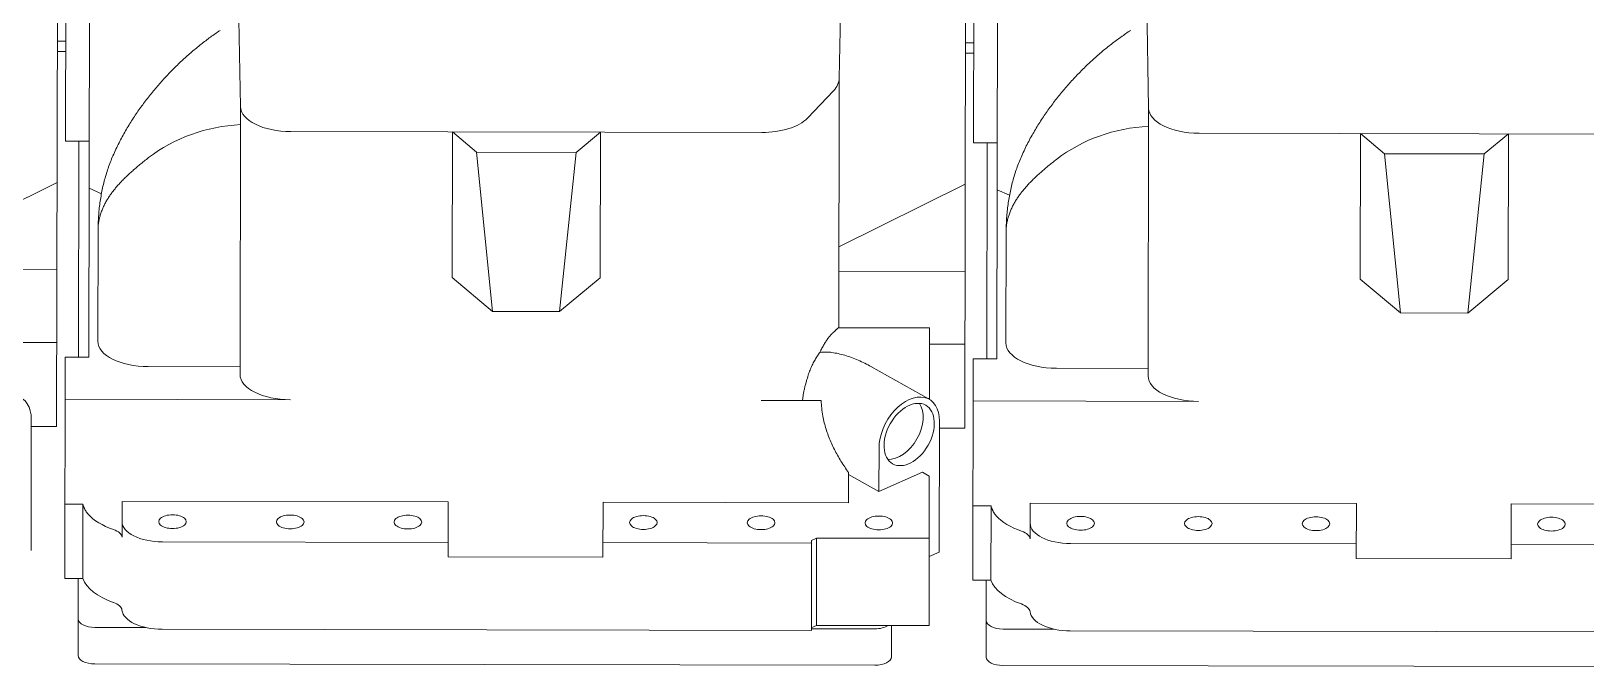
# Model space of a CAD drawing. Extents: x 766778 to 845620, y 133762 to 209800.
# Drawn here: x 784754.1 to 785216.4, y 190783.1 to 190972.1 of the extents above; entities that cross this region are included whole.
import ezdxf

# ---------------------------------------------------------------- set-up
doc = ezdxf.new("R2010")
doc.units = 0
doc.header["$MEASUREMENT"] = 0
doc.layers.get('0').update_dxf_attribs({"color": 1, "linetype": 'CONTINUOUS'})
doc.layers.add('LA-4748_SHOWN', color=2, linetype='CONTINUOUS', lineweight=53)

# ---------------------------------------------------------------- blocks, each defined once
blk = doc.blocks.new('ENGINE')
at = {"layer": 'LA-4748_SHOWN', "color": 252, "lineweight": 5}
for p, q in [((943715.11, 205636.56), (943715.78, 205763.76)), ((943985.11, 205635.14), (943985.78, 205762.35)), ((943721.78, 205572.33), (943722.76, 205759.5)), ((943991.77, 205570.91), (943992.76, 205758.08)), ((943712.17, 205551.74), (943713.22, 205752.3)), ((943982.16, 205550.32), (943983.22, 205750.88)), ((943945.21, 205654.49), (943946, 205685.4)), ((943767.17, 205646.69), (943766.71, 205677.61)), ((944037.17, 205645.27), (944036.7, 205676.19)), ((943758.3, 205667.36), (943757.94, 205667.11)), ((943758.65, 205667.62), (943758.3, 205667.36)), ((943759.01, 205667.88), (943758.65, 205667.62)), ((943759.37, 205668.13), (943759.01, 205667.88)), ((943759.73, 205668.38), (943759.37, 205668.13)), ((943760.09, 205668.63), (943759.73, 205668.38)), ((943760.45, 205668.88), (943760.09, 205668.63)), ((943760.81, 205669.12), (943760.45, 205668.88)), ((943761.18, 205669.37), (943760.81, 205669.12)), ((944030.45, 205667.46), (944030.09, 205667.21)), ((944030.81, 205667.7), (944030.45, 205667.46)), ((944031.18, 205667.95), (944030.81, 205667.7)), ((944031.54, 205668.19), (944031.18, 205667.95)), ((944031.91, 205668.43), (944031.54, 205668.19)), ((943715.25, 205663.25), (943712.75, 205663.26)), ((943715.27, 205666.3), (943712.77, 205666.31)), ((943752.41, 205662.71), (943752.07, 205662.42)), ((943752.74, 205663), (943752.41, 205662.71)), ((943753.08, 205663.29), (943752.74, 205663)), ((943753.42, 205663.57), (943753.08, 205663.29)), ((943753.76, 205663.85), (943753.42, 205663.57)), ((943754.11, 205664.14), (943753.76, 205663.85)), ((943754.45, 205664.41), (943754.11, 205664.14)), ((943754.79, 205664.69), (943754.45, 205664.41)), ((943755.14, 205664.97), (943754.79, 205664.69)), ((943755.49, 205665.24), (943755.14, 205664.97)), ((943755.83, 205665.51), (943755.49, 205665.24)), ((943756.18, 205665.78), (943755.83, 205665.51)), ((943756.53, 205666.05), (943756.18, 205665.78)), ((943756.88, 205666.32), (943756.53, 205666.05)), ((943757.24, 205666.58), (943756.88, 205666.32)), ((943757.59, 205666.84), (943757.24, 205666.58)), ((943757.94, 205667.11), (943757.59, 205666.84)), ((943985.27, 205664.88), (943982.77, 205664.89)), ((944024.1, 205662.72), (944023.76, 205662.43)), ((944024.45, 205662.99), (944024.1, 205662.72)), ((944024.79, 205663.27), (944024.45, 205662.99)), ((944025.14, 205663.55), (944024.79, 205663.27)), ((944025.48, 205663.82), (944025.14, 205663.55)), ((944025.83, 205664.09), (944025.48, 205663.82)), ((944026.18, 205664.36), (944025.83, 205664.09)), ((944026.53, 205664.63), (944026.18, 205664.36)), ((944026.88, 205664.9), (944026.53, 205664.63)), ((944027.23, 205665.16), (944026.88, 205664.9)), ((944027.58, 205665.42), (944027.23, 205665.16)), ((944027.94, 205665.69), (944027.58, 205665.42)), ((944028.29, 205665.94), (944027.94, 205665.69)), ((944028.65, 205666.2), (944028.29, 205665.94)), ((944029.01, 205666.46), (944028.65, 205666.2)), ((944029.37, 205666.71), (944029.01, 205666.46)), ((944029.73, 205666.96), (944029.37, 205666.71)), ((944030.09, 205667.21), (944029.73, 205666.96)), ((943747.47, 205658.16), (943747.15, 205657.84)), ((943747.79, 205658.48), (943747.47, 205658.16)), ((943748.11, 205658.79), (943747.79, 205658.48)), ((943748.44, 205659.11), (943748.11, 205658.79)), ((943748.76, 205659.42), (943748.44, 205659.11)), ((943749.09, 205659.73), (943748.76, 205659.42)), ((943749.41, 205660.03), (943749.09, 205659.73)), ((943749.74, 205660.34), (943749.41, 205660.03)), ((943750.07, 205660.64), (943749.74, 205660.34)), ((943750.4, 205660.94), (943750.07, 205660.64)), ((943750.73, 205661.24), (943750.4, 205660.94)), ((943751.07, 205661.54), (943750.73, 205661.24)), ((943751.4, 205661.84), (943751.07, 205661.54)), ((943751.73, 205662.13), (943751.4, 205661.84)), ((943752.07, 205662.42), (943751.73, 205662.13)), ((943985.25, 205661.83), (943982.75, 205661.84)), ((944019.08, 205658.31), (944018.76, 205658)), ((944019.41, 205658.61), (944019.08, 205658.31)), ((944019.74, 205658.92), (944019.41, 205658.61)), ((944020.07, 205659.22), (944019.74, 205658.92)), ((944020.4, 205659.52), (944020.07, 205659.22)), ((944020.73, 205659.82), (944020.4, 205659.52)), ((944021.06, 205660.12), (944020.73, 205659.82)), ((944021.4, 205660.42), (944021.06, 205660.12)), ((944021.73, 205660.71), (944021.4, 205660.42)), ((944022.07, 205661), (944021.73, 205660.71)), ((944022.4, 205661.29), (944022.07, 205661)), ((944022.74, 205661.58), (944022.4, 205661.29)), ((944023.08, 205661.87), (944022.74, 205661.58)), ((944023.42, 205662.15), (944023.08, 205661.87)), ((944023.76, 205662.43), (944023.42, 205662.15)), ((943743.09, 205653.53), (943742.78, 205653.18)), ((943743.39, 205653.87), (943743.09, 205653.53)), ((943743.7, 205654.21), (943743.39, 205653.87)), ((943744.01, 205654.55), (943743.7, 205654.21)), ((943744.31, 205654.89), (943744.01, 205654.55)), ((943744.62, 205655.23), (943744.31, 205654.89)), ((943744.94, 205655.56), (943744.62, 205655.23)), ((943745.25, 205655.89), (943744.94, 205655.56)), ((943745.56, 205656.22), (943745.25, 205655.89)), ((943745.88, 205656.55), (943745.56, 205656.22)), ((943746.19, 205656.88), (943745.88, 205656.55)), ((943746.51, 205657.2), (943746.19, 205656.88)), ((943746.83, 205657.52), (943746.51, 205657.2)), ((943747.15, 205657.84), (943746.83, 205657.52)), ((943944.82, 205580.33), (943945.21, 205654.53)), ((944014.31, 205653.47), (944014, 205653.13)), ((944014.62, 205653.81), (944014.31, 205653.47)), ((944014.93, 205654.14), (944014.62, 205653.81)), ((944015.25, 205654.47), (944014.93, 205654.14)), ((944015.56, 205654.8), (944015.25, 205654.47)), ((944015.87, 205655.13), (944015.56, 205654.8)), ((944016.19, 205655.46), (944015.87, 205655.13)), ((944016.51, 205655.78), (944016.19, 205655.46)), ((944016.82, 205656.1), (944016.51, 205655.78)), ((944017.14, 205656.42), (944016.82, 205656.1)), ((944017.46, 205656.74), (944017.14, 205656.42)), ((944017.79, 205657.06), (944017.46, 205656.74)), ((944018.11, 205657.37), (944017.79, 205657.06)), ((944018.43, 205657.69), (944018.11, 205657.37)), ((944018.76, 205658), (944018.43, 205657.69)), ((943739.23, 205648.86), (943738.94, 205648.49)), ((943739.52, 205649.23), (943739.23, 205648.86)), ((943739.81, 205649.6), (943739.52, 205649.23)), ((943740.1, 205649.97), (943739.81, 205649.6)), ((943740.39, 205650.34), (943740.1, 205649.97)), ((943740.69, 205650.7), (943740.39, 205650.34)), ((943740.98, 205651.06), (943740.69, 205650.7)), ((943741.28, 205651.42), (943740.98, 205651.06)), ((943741.58, 205651.78), (943741.28, 205651.42)), ((943741.88, 205652.13), (943741.58, 205651.78)), ((943742.18, 205652.48), (943741.88, 205652.13)), ((943742.48, 205652.83), (943742.18, 205652.48)), ((943742.78, 205653.18), (943742.48, 205652.83)), ((943943.45, 205650.72), (943935.7, 205642.66)), ((944010.39, 205648.92), (944010.09, 205648.55)), ((944010.68, 205649.28), (944010.39, 205648.92)), ((944010.98, 205649.64), (944010.68, 205649.28)), ((944011.27, 205650), (944010.98, 205649.64)), ((944011.57, 205650.36), (944011.27, 205650)), ((944011.87, 205650.71), (944011.57, 205650.36)), ((944012.17, 205651.06), (944011.87, 205650.71)), ((944012.47, 205651.41), (944012.17, 205651.06)), ((944012.78, 205651.76), (944012.47, 205651.41)), ((944013.08, 205652.11), (944012.78, 205651.76)), ((944013.39, 205652.45), (944013.08, 205652.11)), ((944013.69, 205652.79), (944013.39, 205652.45)), ((944014, 205653.13), (944013.69, 205652.79)), ((943735.86, 205644.22), (943735.59, 205643.82)), ((943736.13, 205644.62), (943735.86, 205644.22)), ((943736.41, 205645.02), (943736.13, 205644.62)), ((943736.68, 205645.41), (943736.41, 205645.02)), ((943736.96, 205645.81), (943736.68, 205645.41)), ((943737.24, 205646.2), (943736.96, 205645.81)), ((943737.52, 205646.58), (943737.24, 205646.2)), ((943737.8, 205646.97), (943737.52, 205646.58)), ((943738.08, 205647.35), (943737.8, 205646.97)), ((943738.37, 205647.73), (943738.08, 205647.35)), ((943738.65, 205648.11), (943738.37, 205647.73)), ((943738.94, 205648.49), (943738.65, 205648.11)), ((943767.17, 205646.73), (943766.75, 205567.09)), ((944006.96, 205644.39), (944006.68, 205643.99)), ((944007.24, 205644.78), (944006.96, 205644.39)), ((944007.52, 205645.16), (944007.24, 205644.78)), ((944007.8, 205645.55), (944007.52, 205645.16)), ((944008.08, 205645.93), (944007.8, 205645.55)), ((944008.36, 205646.31), (944008.08, 205645.93)), ((944008.65, 205646.69), (944008.36, 205646.31)), ((944008.94, 205647.07), (944008.65, 205646.69)), ((944009.22, 205647.44), (944008.94, 205647.07)), ((944009.51, 205647.81), (944009.22, 205647.44)), ((944009.8, 205648.18), (944009.51, 205647.81)), ((944010.09, 205648.55), (944009.8, 205648.18)), ((944037.16, 205645.31), (944036.75, 205565.67)), ((943732.97, 205639.63), (943732.72, 205639.2)), ((943733.22, 205640.07), (943732.97, 205639.63)), ((943733.48, 205640.49), (943733.22, 205640.07)), ((943733.74, 205640.92), (943733.48, 205640.49)), ((943734, 205641.34), (943733.74, 205640.92)), ((943734.26, 205641.76), (943734, 205641.34)), ((943734.52, 205642.18), (943734.26, 205641.76)), ((943734.79, 205642.59), (943734.52, 205642.18)), ((943735.05, 205643), (943734.79, 205642.59)), ((943735.32, 205643.41), (943735.05, 205643)), ((943735.59, 205643.82), (943735.32, 205643.41)), ((944003.99, 205639.92), (944003.73, 205639.5)), ((944004.26, 205640.34), (944003.99, 205639.92)), ((944004.52, 205640.76), (944004.26, 205640.34)), ((944004.78, 205641.17), (944004.52, 205640.76)), ((944005.05, 205641.58), (944004.78, 205641.17)), ((944005.32, 205641.99), (944005.05, 205641.58)), ((944005.59, 205642.4), (944005.32, 205641.99)), ((944005.86, 205642.8), (944005.59, 205642.4)), ((944006.13, 205643.2), (944005.86, 205642.8)), ((944006.4, 205643.6), (944006.13, 205643.2)), ((944006.68, 205643.99), (944006.4, 205643.6)), ((943715.11, 205636.56), (943722.11, 205636.53)), ((943718.78, 205572.35), (943719.11, 205636.54)), ((943730.55, 205635.12), (943730.31, 205634.64)), ((943730.78, 205635.59), (943730.55, 205635.12)), ((943731.01, 205636.05), (943730.78, 205635.59)), ((943731.25, 205636.51), (943731.01, 205636.05)), ((943731.49, 205636.97), (943731.25, 205636.51)), ((943731.73, 205637.42), (943731.49, 205636.97)), ((943731.98, 205637.87), (943731.73, 205637.42)), ((943732.22, 205638.32), (943731.98, 205637.87)), ((943732.47, 205638.76), (943732.22, 205638.32)), ((943732.72, 205639.2), (943732.47, 205638.76)), ((943782.13, 205639.19), (943922.13, 205638.45)), ((943830.13, 205638.93), (943829.9, 205595.63)), ((943837.3, 205632.9), (943830.13, 205638.93)), ((943866.9, 205632.74), (943874.13, 205638.7)), ((943874.13, 205638.7), (943873.9, 205595.4)), ((943985.11, 205635.14), (943992.11, 205635.11)), ((943988.77, 205570.92), (943989.11, 205635.12)), ((944001.25, 205635.09), (944001.01, 205634.63)), ((944001.49, 205635.55), (944001.25, 205635.09)), ((944001.73, 205636), (944001.49, 205635.55)), ((944001.97, 205636.45), (944001.73, 205636)), ((944002.22, 205636.9), (944001.97, 205636.45)), ((944002.47, 205637.34), (944002.22, 205636.9)), ((944002.72, 205637.78), (944002.47, 205637.34)), ((944002.97, 205638.21), (944002.72, 205637.78)), ((944003.22, 205638.65), (944002.97, 205638.21)), ((944003.48, 205639.07), (944003.22, 205638.65)), ((944003.73, 205639.5), (944003.48, 205639.07)), ((944052.13, 205637.77), (944192.12, 205637.03)), ((944100.12, 205637.51), (944099.9, 205594.21)), ((944107.29, 205631.48), (944100.12, 205637.51)), ((944136.89, 205631.32), (944144.12, 205637.28)), ((944144.12, 205637.28), (944143.9, 205593.98)), ((943728.25, 205629.89), (943728.43, 205630.36)), ((943728.43, 205630.36), (943728.61, 205630.83)), ((943728.61, 205630.83), (943728.8, 205631.3)), ((943728.8, 205631.3), (943729, 205631.76)), ((943729, 205631.76), (943729.2, 205632.22)), ((943729.42, 205632.71), (943729.2, 205632.22)), ((943729.64, 205633.2), (943729.42, 205632.71)), ((943729.86, 205633.69), (943729.64, 205633.2)), ((943730.09, 205634.17), (943729.86, 205633.69)), ((943730.31, 205634.64), (943730.09, 205634.17)), ((943738.15, 205630.33), (943737.83, 205630.07)), ((943738.48, 205630.59), (943738.15, 205630.33)), ((943738.8, 205630.84), (943738.48, 205630.59)), ((943739.13, 205631.1), (943738.8, 205630.84)), ((943739.47, 205631.36), (943739.13, 205631.1)), ((943739.8, 205631.61), (943739.47, 205631.36)), ((943866.9, 205632.74), (943837.3, 205632.9)), ((943841.85, 205585.57), (943837.3, 205632.9)), ((943861.85, 205585.47), (943866.9, 205632.74)), ((943998.8, 205629.88), (943998.99, 205630.34)), ((943998.99, 205630.34), (943999.19, 205630.8)), ((943999.41, 205631.29), (943999.19, 205630.8)), ((943999.63, 205631.78), (943999.41, 205631.29)), ((943999.86, 205632.27), (943999.63, 205631.78)), ((944000.08, 205632.75), (943999.86, 205632.27)), ((944000.31, 205633.22), (944000.08, 205632.75)), ((944000.54, 205633.7), (944000.31, 205633.22)), ((944000.77, 205634.17), (944000.54, 205633.7)), ((944001.01, 205634.63), (944000.77, 205634.17)), ((944136.89, 205631.32), (944107.29, 205631.48)), ((944111.84, 205584.15), (944107.29, 205631.48)), ((944131.84, 205584.05), (944136.89, 205631.32)), ((943726.83, 205625.59), (943726.97, 205626.08)), ((943726.97, 205626.08), (943727.11, 205626.56)), ((943727.11, 205626.56), (943727.26, 205627.04)), ((943727.26, 205627.04), (943727.42, 205627.52)), ((943727.42, 205627.52), (943727.57, 205628)), ((943727.57, 205628), (943727.73, 205628.47)), ((943727.73, 205628.47), (943727.9, 205628.95)), ((943727.9, 205628.95), (943728.07, 205629.42)), ((943728.07, 205629.42), (943728.25, 205629.89)), ((943732.83, 205625.71), (943732.58, 205625.46)), ((943733.09, 205625.96), (943732.83, 205625.71)), ((943733.35, 205626.21), (943733.09, 205625.96)), ((943733.62, 205626.46), (943733.35, 205626.21)), ((943733.89, 205626.72), (943733.62, 205626.46)), ((943734.17, 205626.97), (943733.89, 205626.72)), ((943734.45, 205627.23), (943734.17, 205626.97)), ((943734.74, 205627.49), (943734.45, 205627.23)), ((943735.04, 205627.74), (943734.74, 205627.49)), ((943735.33, 205628), (943735.04, 205627.74)), ((943735.64, 205628.26), (943735.33, 205628)), ((943735.94, 205628.52), (943735.64, 205628.26)), ((943736.25, 205628.78), (943735.94, 205628.52)), ((943736.56, 205629.04), (943736.25, 205628.78)), ((943736.87, 205629.3), (943736.56, 205629.04)), ((943737.19, 205629.56), (943736.87, 205629.3)), ((943737.51, 205629.82), (943737.19, 205629.56)), ((943737.83, 205630.07), (943737.51, 205629.82)), ((943997.26, 205625.62), (943997.41, 205626.1)), ((943997.41, 205626.1), (943997.57, 205626.58)), ((943997.57, 205626.58), (943997.73, 205627.05)), ((943997.73, 205627.05), (943997.9, 205627.53)), ((943997.9, 205627.53), (943998.07, 205628)), ((943998.07, 205628), (943998.24, 205628.47)), ((943998.24, 205628.47), (943998.42, 205628.94)), ((943998.42, 205628.94), (943998.61, 205629.41)), ((943998.61, 205629.41), (943998.8, 205629.88)), ((944004.45, 205625.81), (944004.17, 205625.55)), ((944004.74, 205626.06), (944004.45, 205625.81)), ((944005.03, 205626.32), (944004.74, 205626.06)), ((944005.33, 205626.58), (944005.03, 205626.32)), ((944005.63, 205626.84), (944005.33, 205626.58)), ((944005.94, 205627.1), (944005.63, 205626.84)), ((944006.24, 205627.36), (944005.94, 205627.1)), ((944006.56, 205627.62), (944006.24, 205627.36)), ((944006.87, 205627.88), (944006.56, 205627.62)), ((944007.19, 205628.14), (944006.87, 205627.88)), ((944007.5, 205628.4), (944007.19, 205628.14)), ((944007.82, 205628.65), (944007.5, 205628.4)), ((944008.15, 205628.91), (944007.82, 205628.65)), ((944008.47, 205629.17), (944008.15, 205628.91)), ((944008.8, 205629.42), (944008.47, 205629.17)), ((944009.13, 205629.68), (944008.8, 205629.42)), ((944009.46, 205629.94), (944009.13, 205629.68)), ((944009.8, 205630.19), (944009.46, 205629.94)), ((943712.55, 205624.33), (943674.95, 205605.78)), ((943725.73, 205620.94), (943722.04, 205622.63)), ((943725.69, 205620.69), (943725.78, 205621.18)), ((943725.78, 205621.18), (943725.88, 205621.68)), ((943725.88, 205621.68), (943725.98, 205622.17)), ((943725.98, 205622.17), (943726.09, 205622.66)), ((943726.09, 205622.66), (943726.2, 205623.15)), ((943726.2, 205623.15), (943726.32, 205623.64)), ((943726.32, 205623.64), (943726.44, 205624.13)), ((943726.44, 205624.13), (943726.57, 205624.62)), ((943726.57, 205624.62), (943726.7, 205625.11)), ((943726.7, 205625.11), (943726.83, 205625.59)), ((943728.87, 205621.26), (943728.7, 205621.03)), ((943729.05, 205621.49), (943728.87, 205621.26)), ((943729.23, 205621.73), (943729.05, 205621.49)), ((943729.41, 205621.95), (943729.23, 205621.73)), ((943729.59, 205622.18), (943729.41, 205621.95)), ((943729.77, 205622.41), (943729.59, 205622.18)), ((943729.96, 205622.64), (943729.77, 205622.41)), ((943730.16, 205622.87), (943729.96, 205622.64)), ((943730.35, 205623.09), (943730.16, 205622.87)), ((943730.55, 205623.32), (943730.35, 205623.09)), ((943730.76, 205623.55), (943730.55, 205623.32)), ((943730.97, 205623.79), (943730.76, 205623.55)), ((943731.18, 205624.02), (943730.97, 205623.79)), ((943731.4, 205624.25), (943731.18, 205624.02)), ((943731.62, 205624.49), (943731.4, 205624.25)), ((943731.85, 205624.73), (943731.62, 205624.49)), ((943732.09, 205624.97), (943731.85, 205624.73)), ((943732.33, 205625.22), (943732.09, 205624.97)), ((943732.58, 205625.46), (943732.33, 205625.22)), ((943982.55, 205622.91), (943944.95, 205604.36)), ((943995.73, 205619.52), (943992.04, 205621.21)), ((943995.98, 205620.75), (943996.09, 205621.24)), ((943996.09, 205621.24), (943996.2, 205621.73)), ((943996.2, 205621.73), (943996.32, 205622.22)), ((943996.32, 205622.22), (943996.44, 205622.71)), ((943996.44, 205622.71), (943996.56, 205623.2)), ((943996.56, 205623.2), (943996.69, 205623.69)), ((943996.69, 205623.69), (943996.83, 205624.17)), ((943996.83, 205624.17), (943996.97, 205624.66)), ((943996.97, 205624.66), (943997.11, 205625.14)), ((943997.11, 205625.14), (943997.26, 205625.62)), ((943999.96, 205621.22), (943999.77, 205620.99)), ((944000.15, 205621.45), (943999.96, 205621.22)), ((944000.35, 205621.67), (944000.15, 205621.45)), ((944000.55, 205621.9), (944000.35, 205621.67)), ((944000.75, 205622.13), (944000.55, 205621.9)), ((944000.96, 205622.37), (944000.75, 205622.13)), ((944001.18, 205622.6), (944000.96, 205622.37)), ((944001.39, 205622.83), (944001.18, 205622.6)), ((944001.62, 205623.07), (944001.39, 205622.83)), ((944001.85, 205623.31), (944001.62, 205623.07)), ((944002.08, 205623.55), (944001.85, 205623.31)), ((944002.33, 205623.8), (944002.08, 205623.55)), ((944002.57, 205624.04), (944002.33, 205623.8)), ((944002.82, 205624.29), (944002.57, 205624.04)), ((944003.08, 205624.54), (944002.82, 205624.29)), ((944003.35, 205624.79), (944003.08, 205624.54)), ((944003.61, 205625.04), (944003.35, 205624.79)), ((944003.89, 205625.3), (944003.61, 205625.04)), ((944004.17, 205625.55), (944003.89, 205625.3)), ((943725.03, 205616.2), (943725.08, 205616.7)), ((943725.08, 205616.7), (943725.14, 205617.2)), ((943725.14, 205617.2), (943725.21, 205617.7)), ((943725.21, 205617.7), (943725.28, 205618.2)), ((943725.28, 205618.2), (943725.35, 205618.7)), ((943725.35, 205618.7), (943725.43, 205619.2)), ((943725.43, 205619.2), (943725.51, 205619.7)), ((943725.51, 205619.7), (943725.6, 205620.19)), ((943725.6, 205620.19), (943725.69, 205620.69)), ((943726.11, 205616.59), (943725.99, 205616.31)), ((943726.23, 205616.87), (943726.11, 205616.59)), ((943726.36, 205617.15), (943726.23, 205616.87)), ((943726.49, 205617.42), (943726.36, 205617.15)), ((943726.63, 205617.7), (943726.49, 205617.42)), ((943726.77, 205617.97), (943726.63, 205617.7)), ((943726.92, 205618.24), (943726.77, 205617.97)), ((943727.07, 205618.5), (943726.92, 205618.24)), ((943727.22, 205618.77), (943727.07, 205618.5)), ((943727.37, 205619.03), (943727.22, 205618.77)), ((943727.53, 205619.29), (943727.37, 205619.03)), ((943727.69, 205619.55), (943727.53, 205619.29)), ((943727.86, 205619.81), (943727.69, 205619.55)), ((943728.02, 205620.06), (943727.86, 205619.81)), ((943728.19, 205620.31), (943728.02, 205620.06)), ((943728.36, 205620.55), (943728.19, 205620.31)), ((943728.53, 205620.79), (943728.36, 205620.55)), ((943728.7, 205621.03), (943728.53, 205620.79)), ((943995.2, 205616.28), (943995.27, 205616.78)), ((943995.27, 205616.78), (943995.35, 205617.28)), ((943995.35, 205617.28), (943995.42, 205617.78)), ((943995.42, 205617.78), (943995.51, 205618.28)), ((943995.51, 205618.28), (943995.59, 205618.77)), ((943995.59, 205618.77), (943995.68, 205619.27)), ((943995.68, 205619.27), (943995.78, 205619.76)), ((943995.78, 205619.76), (943995.88, 205620.26)), ((943995.88, 205620.26), (943995.98, 205620.75)), ((943996.77, 205616.55), (943996.63, 205616.28)), ((943996.91, 205616.82), (943996.77, 205616.55)), ((943997.06, 205617.08), (943996.91, 205616.82)), ((943997.22, 205617.35), (943997.06, 205617.08)), ((943997.37, 205617.61), (943997.22, 205617.35)), ((943997.53, 205617.87), (943997.37, 205617.61)), ((943997.69, 205618.13), (943997.53, 205617.87)), ((943997.85, 205618.39), (943997.69, 205618.13)), ((943998.02, 205618.64), (943997.85, 205618.39)), ((943998.19, 205618.89), (943998.02, 205618.64)), ((943998.36, 205619.13), (943998.19, 205618.89)), ((943998.52, 205619.37), (943998.36, 205619.13)), ((943998.7, 205619.61), (943998.52, 205619.37)), ((943998.87, 205619.84), (943998.7, 205619.61)), ((943999.04, 205620.07), (943998.87, 205619.84)), ((943999.22, 205620.3), (943999.04, 205620.07)), ((943999.4, 205620.53), (943999.22, 205620.3)), ((943999.59, 205620.76), (943999.4, 205620.53)), ((943999.77, 205620.99), (943999.59, 205620.76)), ((943724.72, 205611.67), (943724.73, 205612.17)), ((943724.73, 205612.17), (943724.76, 205612.68)), ((943724.76, 205612.68), (943724.78, 205613.18)), ((943724.81, 205611.95), (943724.77, 205611.65)), ((943724.78, 205613.18), (943724.81, 205613.69)), ((943724.81, 205613.69), (943724.85, 205614.19)), ((943724.85, 205612.25), (943724.81, 205611.95)), ((943724.85, 205614.19), (943724.89, 205614.69)), ((943724.89, 205612.55), (943724.85, 205612.25)), ((943724.89, 205614.69), (943724.93, 205615.2)), ((943724.94, 205612.84), (943724.89, 205612.55)), ((943724.93, 205615.2), (943724.98, 205615.7)), ((943725, 205613.14), (943724.94, 205612.84)), ((943724.98, 205615.7), (943725.03, 205616.2)), ((943725.07, 205613.43), (943725, 205613.14)), ((943725.14, 205613.73), (943725.07, 205613.43)), ((943725.21, 205614.02), (943725.14, 205613.73)), ((943725.29, 205614.31), (943725.21, 205614.02)), ((943725.37, 205614.6), (943725.29, 205614.31)), ((943725.47, 205614.89), (943725.37, 205614.6)), ((943725.56, 205615.18), (943725.47, 205614.89)), ((943725.66, 205615.46), (943725.56, 205615.18)), ((943725.77, 205615.75), (943725.66, 205615.46)), ((943725.88, 205616.03), (943725.77, 205615.75)), ((943725.99, 205616.31), (943725.88, 205616.03)), ((943994.78, 205611.76), (943994.81, 205612.27)), ((943994.81, 205612.27), (943994.84, 205612.77)), ((943994.84, 205612.77), (943994.88, 205613.27)), ((943994.88, 205613.27), (943994.92, 205613.78)), ((943994.92, 205613.78), (943994.97, 205614.28)), ((943994.97, 205614.28), (943995.02, 205614.78)), ((943995.06, 205612.01), (943995, 205611.72)), ((943995.02, 205614.78), (943995.08, 205615.28)), ((943995.13, 205612.31), (943995.06, 205612.01)), ((943995.08, 205615.28), (943995.14, 205615.78)), ((943995.21, 205612.6), (943995.13, 205612.31)), ((943995.14, 205615.78), (943995.2, 205616.28)), ((943995.29, 205612.89), (943995.21, 205612.6)), ((943995.37, 205613.18), (943995.29, 205612.89)), ((943995.46, 205613.47), (943995.37, 205613.18)), ((943995.56, 205613.76), (943995.46, 205613.47)), ((943995.66, 205614.04), (943995.56, 205613.76)), ((943995.76, 205614.33), (943995.66, 205614.04)), ((943995.87, 205614.61), (943995.76, 205614.33)), ((943995.99, 205614.89), (943995.87, 205614.61)), ((943996.11, 205615.17), (943995.99, 205614.89)), ((943996.23, 205615.45), (943996.11, 205615.17)), ((943996.36, 205615.73), (943996.23, 205615.45)), ((943996.49, 205616), (943996.36, 205615.73)), ((943996.63, 205616.28), (943996.49, 205616)), ((943724.51, 205577.06), (943724.69, 205610.15)), ((943724.69, 205610.65), (943724.7, 205611.16)), ((943724.7, 205610.75), (943724.69, 205610.45)), ((943724.69, 205610.15), (943724.69, 205610.65)), ((943724.69, 205610.45), (943724.69, 205610.15)), ((943724.7, 205611.16), (943724.72, 205611.67)), ((943724.72, 205611.05), (943724.7, 205610.75)), ((943724.74, 205611.35), (943724.72, 205611.05)), ((943724.77, 205611.65), (943724.74, 205611.35)), ((943994.51, 205575.64), (943994.68, 205608.73)), ((943994.68, 205608.73), (943994.69, 205609.23)), ((943994.69, 205609.03), (943994.68, 205608.73)), ((943994.69, 205609.23), (943994.7, 205609.74)), ((943994.7, 205609.33), (943994.69, 205609.03)), ((943994.7, 205609.74), (943994.71, 205610.25)), ((943994.72, 205609.63), (943994.7, 205609.33)), ((943994.71, 205610.25), (943994.73, 205610.75)), ((943994.74, 205609.93), (943994.72, 205609.63)), ((943994.73, 205610.75), (943994.75, 205611.26)), ((943994.77, 205610.23), (943994.74, 205609.93)), ((943994.75, 205611.26), (943994.78, 205611.76)), ((943994.8, 205610.53), (943994.77, 205610.23)), ((943994.84, 205610.83), (943994.8, 205610.53)), ((943994.89, 205611.13), (943994.84, 205610.83)), ((943994.94, 205611.42), (943994.89, 205611.13)), ((943995, 205611.72), (943994.94, 205611.42)), ((943674.91, 205598.59), (943712.41, 205598.39)), ((943829.9, 205595.63), (943841.85, 205585.57)), ((943873.9, 205595.4), (943861.85, 205585.47)), ((943944.91, 205597.17), (943982.41, 205596.97)), ((944099.9, 205594.21), (944111.84, 205584.15)), ((944143.9, 205593.98), (944131.84, 205584.05)), ((943861.85, 205585.47), (943841.85, 205585.57)), ((944131.84, 205584.05), (944111.84, 205584.15)), ((943943.8, 205579.52), (943943.7, 205579.43)), ((943943.88, 205579.6), (943943.8, 205579.52)), ((943943.97, 205579.68), (943943.88, 205579.6)), ((943944.05, 205579.76), (943943.97, 205579.68)), ((943944.13, 205579.84), (943944.05, 205579.76)), ((943944.2, 205579.9), (943944.13, 205579.84)), ((943944.27, 205579.97), (943944.2, 205579.9)), ((943944.34, 205580.03), (943944.27, 205579.97)), ((943944.4, 205580.08), (943944.34, 205580.03)), ((943944.45, 205580.13), (943944.4, 205580.08)), ((943944.51, 205580.18), (943944.45, 205580.13)), ((943944.56, 205580.22), (943944.51, 205580.18)), ((943944.6, 205580.25), (943944.56, 205580.22)), ((943944.64, 205580.28), (943944.6, 205580.25)), ((943944.68, 205580.3), (943944.64, 205580.28)), ((943944.71, 205580.31), (943944.68, 205580.3)), ((943944.74, 205580.32), (943944.71, 205580.31)), ((943944.76, 205580.33), (943944.74, 205580.32)), ((943971.82, 205580.18), (943944.76, 205580.33)), ((943971.71, 205558.9), (943971.82, 205580.18)), ((943712.3, 205576.74), (943701.8, 205576.79)), ((943939.96, 205574.56), (943940.12, 205574.85)), ((943940.12, 205574.85), (943940.27, 205575.13)), ((943940.27, 205575.13), (943940.43, 205575.4)), ((943940.43, 205575.4), (943940.59, 205575.66)), ((943940.59, 205575.66), (943940.75, 205575.92)), ((943940.75, 205575.92), (943940.91, 205576.17)), ((943940.91, 205576.17), (943941.07, 205576.42)), ((943941.07, 205576.42), (943941.23, 205576.65)), ((943941.23, 205576.65), (943941.39, 205576.88)), ((943941.39, 205576.88), (943941.56, 205577.11)), ((943941.56, 205577.11), (943941.72, 205577.33)), ((943941.72, 205577.33), (943941.89, 205577.54)), ((943941.89, 205577.54), (943942.05, 205577.74)), ((943942.05, 205577.74), (943942.22, 205577.94)), ((943942.22, 205577.94), (943942.39, 205578.13)), ((943942.39, 205578.13), (943942.56, 205578.31)), ((943942.56, 205578.31), (943942.73, 205578.49)), ((943942.73, 205578.49), (943942.9, 205578.66)), ((943942.9, 205578.66), (943943.07, 205578.83)), ((943943.18, 205578.93), (943943.07, 205578.83)), ((943943.29, 205579.04), (943943.18, 205578.93)), ((943943.4, 205579.14), (943943.29, 205579.04)), ((943943.51, 205579.24), (943943.4, 205579.14)), ((943943.61, 205579.34), (943943.51, 205579.24)), ((943943.7, 205579.43), (943943.61, 205579.34)), ((943982.3, 205575.32), (943971.8, 205575.37)), ((943714.43, 205506.57), (943714.78, 205572.37)), ((943714.78, 205572.37), (943721.78, 205572.33)), ((943937.21, 205569.89), (943937.37, 205570.21)), ((943937.37, 205570.21), (943937.54, 205570.53)), ((943937.54, 205570.53), (943937.72, 205570.84)), ((943937.72, 205570.84), (943937.89, 205571.14)), ((943937.89, 205571.14), (943938.07, 205571.44)), ((943938.07, 205571.44), (943938.25, 205571.72)), ((943938.25, 205571.72), (943938.43, 205572)), ((943938.43, 205572), (943938.62, 205572.27)), ((943938.62, 205572.27), (943938.81, 205572.53)), ((943938.81, 205572.53), (943939, 205572.79)), ((943939, 205572.79), (943939.19, 205573.03)), ((943939.19, 205573.03), (943939.34, 205573.35)), ((943939.19, 205573.03), (943939.62, 205573.08)), ((943939.34, 205573.35), (943939.5, 205573.67)), ((943939.5, 205573.67), (943939.65, 205573.97)), ((943939.62, 205573.08), (943940.05, 205573.12)), ((943939.65, 205573.97), (943939.81, 205574.27)), ((943939.81, 205574.27), (943939.96, 205574.56)), ((943940.05, 205573.12), (943940.48, 205573.13)), ((943940.48, 205573.13), (943940.93, 205573.13)), ((943940.93, 205573.13), (943941.38, 205573.12)), ((943941.38, 205573.12), (943941.83, 205573.09)), ((943941.83, 205573.09), (943942.29, 205573.04)), ((943942.29, 205573.04), (943942.75, 205572.98)), ((943942.75, 205572.98), (943943.22, 205572.92)), ((943943.22, 205572.92), (943943.69, 205572.83)), ((943943.69, 205572.83), (943944.17, 205572.74)), ((943944.17, 205572.74), (943944.65, 205572.64)), ((943944.65, 205572.64), (943945.13, 205572.52)), ((943945.13, 205572.52), (943945.61, 205572.4)), ((943945.61, 205572.4), (943946.09, 205572.27)), ((943946.09, 205572.27), (943946.58, 205572.13)), ((943946.58, 205572.13), (943947.07, 205571.97)), ((943947.07, 205571.97), (943947.57, 205571.81)), ((943947.57, 205571.81), (943948.06, 205571.64)), ((943948.06, 205571.64), (943948.56, 205571.46)), ((943948.56, 205571.46), (943949.06, 205571.28)), ((943949.06, 205571.28), (943949.57, 205571.08)), ((943949.57, 205571.08), (943950.07, 205570.88)), ((943950.07, 205570.88), (943950.57, 205570.66)), ((943950.57, 205570.66), (943951.07, 205570.44)), ((943951.07, 205570.44), (943951.56, 205570.22)), ((943951.56, 205570.22), (943952.05, 205569.98)), ((943984.43, 205505.15), (943984.77, 205570.95)), ((943984.77, 205570.95), (943991.77, 205570.91)), ((943739.47, 205569.49), (943766.76, 205569.34)), ((943935.42, 205565.41), (943935.55, 205565.83)), ((943935.55, 205565.83), (943935.68, 205566.24)), ((943935.68, 205566.24), (943935.82, 205566.64)), ((943935.82, 205566.64), (943935.97, 205567.03)), ((943935.97, 205567.03), (943936.11, 205567.42)), ((943936.11, 205567.42), (943936.26, 205567.79)), ((943936.26, 205567.79), (943936.41, 205568.16)), ((943936.41, 205568.16), (943936.56, 205568.52)), ((943936.56, 205568.52), (943936.72, 205568.88)), ((943936.72, 205568.88), (943936.88, 205569.22)), ((943936.88, 205569.22), (943937.04, 205569.56)), ((943937.04, 205569.56), (943937.21, 205569.89)), ((943952.05, 205569.98), (943952.54, 205569.75)), ((943952.54, 205569.75), (943953.01, 205569.51)), ((943953.01, 205569.51), (943953.48, 205569.26)), ((943953.48, 205569.26), (943953.93, 205569.02)), ((943953.93, 205569.02), (943954.38, 205568.77)), ((943971.6, 205558.97), (943954.35, 205568.78)), ((944009.47, 205568.07), (944036.76, 205567.92)), ((943934.3, 205561.06), (943934.25, 205560.8)), ((943934.35, 205561.32), (943934.3, 205561.06)), ((943934.41, 205561.59), (943934.35, 205561.32)), ((943934.46, 205561.85), (943934.41, 205561.59)), ((943934.52, 205562.11), (943934.46, 205561.85)), ((943934.58, 205562.37), (943934.52, 205562.11)), ((943934.65, 205562.63), (943934.58, 205562.37)), ((943934.71, 205562.9), (943934.65, 205562.63)), ((943934.78, 205563.16), (943934.71, 205562.9)), ((943934.85, 205563.42), (943934.78, 205563.16)), ((943934.92, 205563.68), (943934.85, 205563.42)), ((943934.99, 205563.94), (943934.92, 205563.68)), ((943935.06, 205564.2), (943934.99, 205563.94)), ((943935.14, 205564.46), (943935.06, 205564.2)), ((943935.21, 205564.72), (943935.14, 205564.46)), ((943935.29, 205564.98), (943935.21, 205564.72)), ((943935.29, 205564.98), (943935.42, 205565.41)), ((943781.71, 205559.51), (943714.71, 205559.87)), ((943939.55, 205558.68), (943921.71, 205558.78)), ((943934, 205558.97), (943933.98, 205558.71)), ((943934.03, 205559.23), (943934, 205558.97)), ((943934.06, 205559.49), (943934.03, 205559.23)), ((943934.09, 205559.75), (943934.06, 205559.49)), ((943934.13, 205560.01), (943934.09, 205559.75)), ((943934.16, 205560.28), (943934.13, 205560.01)), ((943934.21, 205560.54), (943934.16, 205560.28)), ((943934.25, 205560.8), (943934.21, 205560.54)), ((943971.71, 205559.18), (943971.21, 205559.19)), ((944051.71, 205558.09), (943984.71, 205558.45)), ((943704.65, 205553.9), (943704.45, 205514.93)), ((943712.17, 205551.74), (943704.64, 205551.78)), ((943939.98, 205554.1), (943940.07, 205553.6)), ((943940.07, 205553.6), (943940.18, 205553.1)), ((943940.18, 205553.1), (943940.29, 205552.61)), ((943940.29, 205552.61), (943940.4, 205552.12)), ((943940.4, 205552.12), (943940.53, 205551.63)), ((943974.65, 205552.48), (943974.44, 205513.51)), ((943940.53, 205551.63), (943940.66, 205551.15)), ((943940.66, 205551.15), (943940.8, 205550.67)), ((943940.8, 205550.67), (943940.95, 205550.19)), ((943940.95, 205550.19), (943941.1, 205549.71)), ((943941.1, 205549.71), (943941.26, 205549.24)), ((943941.26, 205549.24), (943941.42, 205548.77)), ((943941.42, 205548.77), (943941.6, 205548.3)), ((943941.6, 205548.3), (943941.77, 205547.83)), ((943941.77, 205547.83), (943941.96, 205547.37)), ((943941.96, 205547.37), (943942.15, 205546.91)), ((943982.16, 205550.32), (943974.64, 205550.36)), ((943942.15, 205546.91), (943942.34, 205546.45)), ((943942.34, 205546.45), (943942.54, 205546)), ((943942.54, 205546), (943942.75, 205545.54)), ((943942.75, 205545.54), (943942.96, 205545.09)), ((943942.96, 205545.09), (943943.17, 205544.64)), ((943943.17, 205544.64), (943943.39, 205544.19)), ((943943.39, 205544.19), (943943.62, 205543.75)), ((943943.62, 205543.75), (943943.85, 205543.3)), ((943943.85, 205543.3), (943944.08, 205542.86)), ((943944.08, 205542.86), (943944.33, 205542.42)), ((943956.6, 205531.61), (943956.67, 205544.6)), ((943944.33, 205542.42), (943944.57, 205541.98)), ((943944.57, 205541.98), (943944.82, 205541.55)), ((943944.82, 205541.55), (943945.08, 205541.11)), ((943945.08, 205541.11), (943945.34, 205540.68)), ((943945.34, 205540.68), (943945.6, 205540.25)), ((943945.6, 205540.25), (943945.87, 205539.82)), ((943945.87, 205539.82), (943946.15, 205539.4)), ((943946.15, 205539.4), (943946.43, 205538.97)), ((943946.43, 205538.97), (943946.71, 205538.55)), ((943946.71, 205538.55), (943947, 205538.13)), ((943947, 205538.13), (943947.3, 205537.72)), ((943947.3, 205537.72), (943947.6, 205537.3)), ((943947.55, 205528.32), (943947.6, 205537.3)), ((943947.59, 205536.74), (943956.6, 205531.61)), ((943956.6, 205531.61), (943969.6, 205537.3)), ((943971.59, 205536.17), (943969.6, 205537.3)), ((943971.36, 205491.69), (943971.59, 205536.17)), ((943719.91, 205528.63), (943714.55, 205528.65)), ((943719.91, 205528.63), (943719.8, 205506.54)), ((943719.95, 205528.48), (943719.91, 205528.63)), ((943731.5, 205519.13), (943731.55, 205529.46)), ((943828.55, 205528.95), (943731.55, 205529.46)), ((943828.46, 205512.62), (943828.55, 205528.95)), ((943874.46, 205512.37), (943874.55, 205528.7)), ((943947.55, 205528.32), (943874.55, 205528.7)), ((943719.99, 205528.34), (943719.95, 205528.48)), ((943720.04, 205528.2), (943719.99, 205528.34)), ((943720.08, 205528.06), (943720.04, 205528.2)), ((943720.13, 205527.93), (943720.08, 205528.06)), ((943720.18, 205527.79), (943720.13, 205527.93)), ((943720.23, 205527.66), (943720.18, 205527.79)), ((943720.29, 205527.53), (943720.23, 205527.66)), ((943720.35, 205527.4), (943720.29, 205527.53)), ((943720.4, 205527.28), (943720.35, 205527.4)), ((943720.47, 205527.15), (943720.4, 205527.28)), ((943720.53, 205527.03), (943720.47, 205527.15)), ((943720.59, 205526.9), (943720.53, 205527.03)), ((943720.66, 205526.78), (943720.59, 205526.9)), ((943720.73, 205526.67), (943720.66, 205526.78)), ((943720.8, 205526.55), (943720.73, 205526.67)), ((943720.88, 205526.43), (943720.8, 205526.55)), ((943720.95, 205526.32), (943720.88, 205526.43)), ((943721.03, 205526.21), (943720.95, 205526.32)), ((943721.11, 205526.1), (943721.03, 205526.21)), ((943721.19, 205525.99), (943721.11, 205526.1)), ((943721.28, 205525.89), (943721.19, 205525.99)), ((943721.37, 205525.78), (943721.28, 205525.89)), ((943721.46, 205525.68), (943721.37, 205525.78)), ((943989.91, 205527.21), (943984.54, 205527.23)), ((943989.91, 205527.21), (943989.79, 205505.12)), ((943989.95, 205527.06), (943989.91, 205527.21)), ((943989.99, 205526.92), (943989.95, 205527.06)), ((943990.03, 205526.78), (943989.99, 205526.92)), ((943990.08, 205526.64), (943990.03, 205526.78)), ((943990.13, 205526.51), (943990.08, 205526.64)), ((943990.18, 205526.37), (943990.13, 205526.51)), ((943990.23, 205526.24), (943990.18, 205526.37)), ((943990.29, 205526.11), (943990.23, 205526.24)), ((943990.34, 205525.98), (943990.29, 205526.11)), ((943990.4, 205525.86), (943990.34, 205525.98)), ((943990.46, 205525.73), (943990.4, 205525.86)), ((943990.53, 205525.61), (943990.46, 205525.73)), ((943990.59, 205525.48), (943990.53, 205525.61)), ((943990.66, 205525.36), (943990.59, 205525.48)), ((943990.73, 205525.25), (943990.66, 205525.36)), ((943990.8, 205525.13), (943990.73, 205525.25)), ((943990.87, 205525.01), (943990.8, 205525.13)), ((943990.95, 205524.9), (943990.87, 205525.01)), ((943991.03, 205524.79), (943990.95, 205524.9)), ((943991.11, 205524.68), (943991.03, 205524.79)), ((943991.19, 205524.57), (943991.11, 205524.68)), ((943991.28, 205524.47), (943991.19, 205524.57)), ((943991.36, 205524.36), (943991.28, 205524.47)), ((943991.45, 205524.26), (943991.36, 205524.36)), ((944001.49, 205517.71), (944001.55, 205528.04)), ((944098.55, 205527.53), (944001.55, 205528.04)), ((944098.46, 205511.2), (944098.55, 205527.53)), ((944144.46, 205510.95), (944144.55, 205527.28)), ((944217.54, 205526.9), (944144.55, 205527.28)), ((943743.49, 205517.39), (943828.49, 205516.95)), ((943874.49, 205516.7), (943936.48, 205516.38)), ((943936.35, 205490.4), (943936.49, 205517.1)), ((943936.49, 205517.1), (943937.99, 205517.84)), ((943937.99, 205517.84), (943937.86, 205491.86)), ((943937.99, 205517.84), (943971.49, 205517.67)), ((944013.48, 205515.97), (944098.48, 205515.53)), ((944144.48, 205515.28), (944206.48, 205514.96)), ((943828.46, 205512.62), (943874.46, 205512.37)), ((943974.44, 205513.51), (943971.46, 205512.2)), ((944098.46, 205511.2), (944144.46, 205510.95)), ((943714.43, 205506.57), (943719.8, 205506.54)), ((943718.31, 205483.72), (943718.43, 205506.54)), ((943984.43, 205505.15), (943989.79, 205505.12)), ((943988.31, 205482.3), (943988.43, 205505.12)), ((943738.56, 205491.94), (943723.35, 205492.02)), ((943936.35, 205491.12), (943937.86, 205491.86)), ((943971.36, 205491.69), (943937.86, 205491.86)), ((943960.17, 205482.45), (943960.22, 205491.75)), ((943743.35, 205491.41), (943936.35, 205490.4)), ((943955.22, 205490.8), (943936.35, 205490.9)), ((944008.55, 205490.52), (943993.35, 205490.6)), ((944013.35, 205489.99), (944206.34, 205488.98)), ((943955.16, 205479.97), (943723.3, 205481.19)), ((944225.16, 205478.55), (943993.29, 205479.77))]:
    blk.add_line(p, q, dxfattribs=at)
for centre, major_axis, ratio, start_param, end_param in [((943927.21, 205654.67), (18, -0.09), 0.5, 5.839297, 6.273107), ((943782.17, 205646.69), (-15, 0.08), 0.5, 0.010078, 1.570796), ((944052.16, 205645.27), (-15, 0.08), 0.5, 0.010078, 1.570796), ((943769.65, 205602.41), (-45, 0.24), 0.866025, 4.772719, 5.442117), ((943922.17, 205645.95), (15, -0.08), 0.5, 4.712389, 5.839297), ((943922.17, 205645.95), (-15, 0.08), 0.5, 1.570796, 2.697705), ((944039.64, 205600.99), (-45, 0.24), 0.866025, 4.772719, 5.442117), ((943739.51, 205576.99), (-15, 0.08), 0.5, 0, 1.570796), ((944009.51, 205575.57), (-15, 0.08), 0.5, 0, 1.570796), ((943781.75, 205567.01), (-15, 0.08), 0.5, 0, 1.570796), ((944051.75, 205565.59), (-15, 0.08), 0.5, 0, 1.570796), ((943695.66, 205549.96), (5.94, 10.43), 0.64712, 5.427676, 8.569269), ((943952.08, 205551.56), (7.59, -17.32), 0.575531, 4.055121, 4.322729), ((943965.66, 205548.54), (5.94, 10.43), 0.64712, 5.427676, 8.569269), ((943962.32, 205550.41), (-4.95, -8.69), 0.64712, 0.298965, 2.842628), ((943741.55, 205530.07), (-22, 0.12), 0.5, 0.421458, 0.963754), ((943746.52, 205523.38), (-4.1, 0.02), 0.5, 4.712389, 7.853982), ((943746.52, 205523.38), (4.1, -0.02), 0.5, 4.712389, 7.853982), ((943781.52, 205523.19), (-4.1, 0.02), 0.5, 4.712389, 7.853982), ((943781.52, 205523.19), (4.1, -0.02), 0.5, 4.712389, 7.853982), ((943816.52, 205523.01), (-4.1, 0.02), 0.5, 4.712389, 7.853982), ((943816.52, 205523.01), (4.1, -0.02), 0.5, 4.712389, 7.853982), ((943886.52, 205522.64), (-4.1, 0.02), 0.5, 4.712389, 7.853982), ((943886.52, 205522.64), (4.1, -0.02), 0.5, 4.712389, 7.853982), ((943921.52, 205522.46), (-4.1, 0.02), 0.5, 4.712389, 7.853982), ((943921.52, 205522.46), (4.1, -0.02), 0.5, 4.712389, 7.853982), ((943956.52, 205522.27), (-4.1, 0.02), 0.5, 4.712389, 7.853982), ((943956.52, 205522.27), (4.1, -0.02), 0.5, 4.712389, 7.853982), ((944011.55, 205528.65), (-22, 0.12), 0.5, 0.421458, 0.963754), ((944016.52, 205521.96), (-4.1, 0.02), 0.5, 4.712389, 7.853982), ((944016.52, 205521.96), (4.1, -0.02), 0.5, 4.712389, 7.853982), ((943725.52, 205518.66), (6, -0.03), 0.5, 0.055444, 0.963754), ((943743.52, 205523.39), (-12, 0.06), 0.5, 0, 1.570796), ((943995.52, 205517.24), (6, -0.03), 0.5, 0.055444, 0.963754), ((944013.52, 205521.97), (-12, 0.06), 0.5, 0, 1.570796), ((944051.51, 205521.77), (-4.1, 0.02), 0.5, 4.712389, 7.853982), ((944051.51, 205521.77), (4.1, -0.02), 0.5, 4.712389, 7.853982), ((944086.51, 205521.59), (-4.1, 0.02), 0.5, 4.712389, 7.853982), ((944086.51, 205521.59), (4.1, -0.02), 0.5, 4.712389, 7.853982), ((944156.51, 205521.22), (-4.1, 0.02), 0.5, 4.712389, 7.853982), ((944156.51, 205521.22), (4.1, -0.02), 0.5, 4.712389, 7.853982), ((943743.5, 205519.06), (-12, 0.06), 0.5, 0, 0.055444), ((944013.49, 205517.64), (-12, 0.06), 0.5, 0, 0.055444), ((943741.44, 205508.42), (-22, 0.12), 0.5, 0.182835, 0.963754), ((944011.44, 205507), (-22, 0.12), 0.5, 0.182835, 0.963754), ((943725.41, 205497.01), (6, -0.03), 0.5, 0.055444, 0.963754), ((943743.38, 205497.41), (-12, 0.06), 0.5, 0.055444, 1.570796), ((943995.4, 205495.59), (6, -0.03), 0.5, 0.055444, 0.963754), ((943723.37, 205494.52), (-5, 0.03), 0.5, 0, 1.570796), ((943955.23, 205493.3), (-5, 0.03), 0.5, 1.570796, 2.484522), ((943993.36, 205493.1), (-5, 0.03), 0.5, 0, 1.570796), ((944013.38, 205495.99), (-12, 0.06), 0.5, 0.055444, 1.570796), ((943723.31, 205483.69), (-5, 0.03), 0.5, 0, 1.570796), ((943955.17, 205482.47), (5, -0.03), 0.5, 4.712389, 6.283185), ((943993.31, 205482.27), (-5, 0.03), 0.5, 0, 1.570796)]:
    blk.add_ellipse(centre, major_axis=major_axis, ratio=ratio, start_param=start_param, end_param=end_param, dxfattribs=at)
blk.add_ellipse((943965.64, 205548.53), major_axis=(4.95, 8.69), ratio=0.64712, dxfattribs=at)

msp = doc.modelspace()

# ---------------------------------------------------------------- block references
at = {"color": 7, "linetype": 'Continuous', "rotation": 0.1984573570547499}
msp.add_blockref('ENGINE', (-158232.80366, -17964.77499), dxfattribs=at)

doc.saveas('drawing.dxf')
